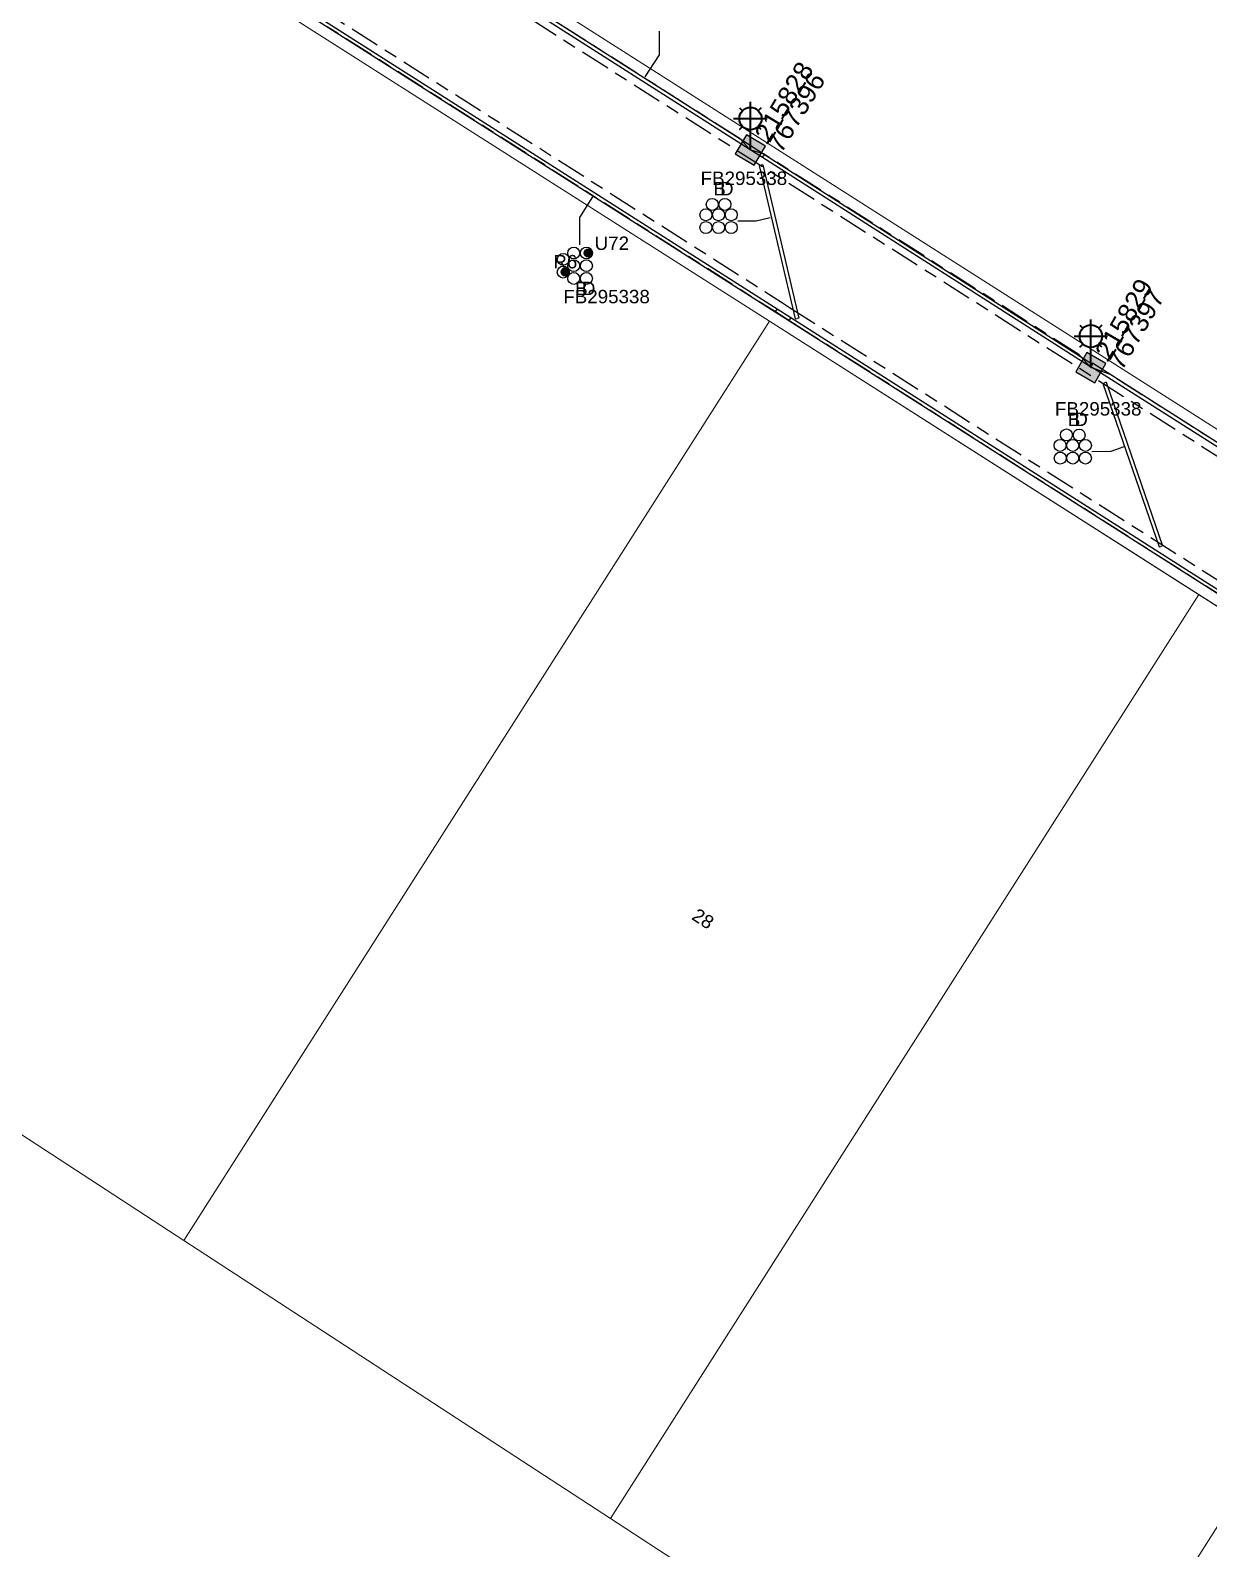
# Model space of a CAD drawing. Header units: metres. Extents: x 0 to 294317, y 0 to 6233398.
# Drawn here: x 292524.2 to 292682.1, y 6231828.6 to 6232032.2 of the extents above; entities that cross this region are included whole.
import ezdxf
from ezdxf import colors
from ezdxf.entities.mleader import LeaderData, LeaderLine
from ezdxf.enums import TextEntityAlignment as Align
from ezdxf.math import Vec2, Vec3

# ---------------------------------------------------------------- set-up
doc = ezdxf.new("R2010")
doc.units = ezdxf.units.M
doc.linetypes.add('Cable Exist UG', pattern=[8.2, 4, -1.2, 1.8, -1.2])
doc.layers.get('0').update_dxf_attribs({"color": 6})
for name, color, linetype in [('_User Miscellaneous1', 7, 'Continuous'), ('_User Miscellaneous2', 7, 'Continuous'), ('Duct_SP_EXT', 7, 'Continuous'), ('Equip_SP_SL_EXT', 7, 'Continuous'), ('Mains_HV_EXT', 7, 'Continuous'), ('Mains_SL_EXT', 7, 'Continuous'), ('SupportsUG_SP_LV_SL_EXT', 7, 'Continuous')]:
    doc.layers.add(name, color=color, linetype=linetype)
doc.layers.add('Cadastre Land Parcels_SP_EXT', color=9, linetype='Continuous', lineweight=5)
doc.layers.add('Cadastre Roads_SP_EXT', color=9, linetype='Continuous', lineweight=5)
doc.styles.add('COLUMN_LABEL', font='arial.ttf')
doc.styles.add('iecARIAL', font='arial.ttf', dxfattribs={"height": 2})
doc.styles.add('POLE_LABEL', font='arial.ttf')
doc.styles.get("Standard").update_dxf_attribs({"font": 'arial.ttf'})

# ---------------------------------------------------------------- blocks, each defined once
blk = doc.blocks.new('COLUMN_EXT')
blk.add_hatch(color=256).paths.add_polyline_path([(-1.49, 1.48), (-1.49, -1.49), (1.48, -1.49), (1.48, 1.48)])
blk.add_lwpolyline([(-1.49, -1.49), (1.48, -1.49), (1.48, 1.48), (-1.49, 1.48)], close=True)
for tag, height, style, flags, p in [('ASSET_NUM', 2.5, 'COLUMN_LABEL', 8, (2, 2)), ('STRUCTURE_PLANT_NUMBER', 0.2, 'POLE_LABEL', 9, (1.81, 0.03)), ('STREET_CODE', 0.2, 'COLUMN_LABEL', 9, (1.81, -0.2))]:
    blk.add_attdef(tag, text='', height=height, dxfattribs=dict(style=style, flags=flags)).set_placement(p, align=Align.MIDDLE_LEFT)
at = {"flags": 9}
for tag, p in [('COLUMN_TYPE', (1.81, -0.4)), ('OWNED_BY', (1.81, -0.6)), ('STATE', (1.81, -0.8)), ('USAGE', (1.81, -1)), ('STREETNAME', (1.81, -1.6)), ('SUBURB', (1.81, -1.8)), ('LEGEND', (1.81, -1.2)), ('LOCATION', (1.81, -1.4)), ('NOTES', (1.81, -2))]:
    blk.add_attdef(tag, text='', height=0.2, dxfattribs=at).set_placement(p, align=Align.MIDDLE_LEFT)
at = {"flags": 1}
blk.add_attdef('Z', (1.81, -2.35), '', height=0.2, dxfattribs=at)
blk = doc.blocks.new('DUCT_EXT')
blk.add_circle((0, 0.8), 0.8)
at = {"flags": 1}
blk.add_attdef('Z', (0, 0), '', height=0.2, dxfattribs=at)
at = {"flags": 9}
for tag, p in [('DUCT_CODE', (0, 0)), ('XSECT_TYPE', (0, -0.2)), ('STATE', (0, -0.6)), ('FB_REFERENCE', (0, -0.4)), ('NOTES', (0, -0.8))]:
    blk.add_attdef(tag, text='', height=0.2, dxfattribs=at).set_placement(p, align=Align.MIDDLE_LEFT)
blk = doc.blocks.new('SL_LANTERN_EXT')
at = {"lineweight": 40}
for p, q in [((0, 1.97), (0, 6.47)), ((-2.25, 4.22), (2.25, 4.22)), ((-1.46, 5.68), (-1.06, 5.28)), ((1.46, 5.68), (1.06, 5.28)), ((-1.46, 2.76), (-1.06, 3.16)), ((0, 0), (0, 2.72)), ((1.46, 2.76), (1.06, 3.16))]:
    blk.add_line(p, q, dxfattribs=at)
blk.add_circle((0, 4.22), 1.5, dxfattribs=at)
at = {"style": 'iecARIAL', "flags": 8}
blk.add_attdef('ASSET_NUM', (1.5, 1.5), '', height=2.5, dxfattribs=at)
for tag, p, height, flags in [('OPERATING_VOLTAGE', (0.98, -1.65), 0.2, 9), ('ORIENTATION', (0.98, -1.85), 0.2, 9), ('OWNED_BY', (0.98, -2.05), 0.2, 9), ('CONSTRUCTED_VOLTAGE', (0.98, -0.65), 0.2, 9), ('CONTROL_TYPE', (0.98, -0.85), 0.2, 9), ('LANTERN_PURPOSE', (0.98, -1.05), 0.2, 9), ('LANTERN_TYPE', (0.98, -1.25), 0.2, 9), ('NO_PHASES', (0.98, -1.45), 0.2, 9), ('LNUMBER', (2.18, -3.25), 2.5, 8), ('STATE', (0.98, -2.25), 0.2, 9), ('USAGE', (0.98, -2.45), 0.2, 9), ('CEXIST', (0.98, -2.65), 0.2, 9), ('CNEW', (0.98, -2.85), 0.2, 9), ('CNUMBER', (0.98, -3.05), 0.2, 9), ('CREMOVE', (0.98, -3.25), 0.2, 9), ('CREPLACE', (0.98, -3.45), 0.2, 9), ('LKINGHEIGHT', (0.98, -3.65), 0.2, 9), ('LBRACKET', (0.98, -3.85), 0.2, 9), ('LBRACKETVOCAB', (0.98, -4.05), 0.2, 9), ('LCATEGORY', (0.98, -4.25), 0.2, 9), ('LCHARGE1', (0.98, -4.45), 0.2, 9), ('LCHARGE1PERCENT', (0.98, -4.65), 0.2, 9), ('LCHARGE2', (0.98, -4.85), 0.2, 9), ('LCHARGE2PERCENT', (0.98, -5.05), 0.2, 9), ('LCHARGE3', (0.98, -5.25), 0.2, 9), ('LCHARGE3PERCENT', (0.98, -5.45), 0.2, 9), ('LEXIST', (0.98, -5.65), 0.2, 9), ('LLAMP', (0.98, -5.85), 0.2, 9), ('LLAMPVOCAB', (0.98, -6.05), 0.2, 9), ('LMAST', (0.98, -6.25), 0.2, 9), ('LMASTVOCAB', (0.98, -6.45), 0.2, 9), ('LNEW', (0.98, -6.65), 0.2, 9), ('LANTNUMBER', (0.98, -6.85), 0.2, 9), ('LOUTREACH', (0.98, -7.25), 0.2, 9), ('LOUTREACHVOCAB', (0.98, -7.45), 0.2, 9), ('LRATECODE', (0.98, -7.65), 0.2, 9), ('LREMOVE', (0.98, -7.85), 0.2, 9), ('LREPLACE', (0.98, -8.05), 0.2, 9), ('LTYPE', (0.98, -8.25), 0.2, 9), ('STREETNAME', (0.98, -9.25), 0.2, 9), ('SUBURB', (0.98, -9.45), 0.2, 1), ('LTYPEVOCAB', (0.98, -8.45), 0.2, 9), ('LEGEND', (0.98, -8.65), 0.2, 9), ('LOCATION', (0.98, -8.85), 0.2, 9), ('NOTES', (0.98, -9.05), 0.2, 9)]:
    blk.add_attdef(tag, p, '', height=height, dxfattribs=dict(flags=flags))
blk = doc.blocks.new('CABLE_LARGE_EXT')
h = blk.add_hatch(color=256)
edge = h.paths.add_edge_path()
edge.add_arc((0, 0.55), 0.55, 0, 360)
blk.add_circle((0, 0.55), 0.55)
at = {"flags": 1}
blk.add_attdef('Z', (0, 0), '', height=0.2, dxfattribs=at)
at = {"flags": 9}
for tag, p in [('COND_CODE', (0, 0)), ('STATE', (0, -0.4)), ('XSECT_SIZE', (0, -0.6)), ('FB_REFERENCE', (0, -0.2)), ('NOTES', (0, -0.8))]:
    blk.add_attdef(tag, text='', height=0.2, dxfattribs=at).set_placement(p, align=Align.MIDDLE_LEFT)

msp = doc.modelspace()

# ---------------------------------------------------------------- linework, layer by layer
at = {"layer": 'Cadastre Land Parcels_SP_EXT', "linetype": 'Continuous'}
for points in [[(292549.49, 6232063.87), (292722.42, 6231953.77)], [(292391.74, 6231969.74), (292544.76, 6231869.94), (292623.26, 6231993.21), (292524.21, 6232056.26)], [(292659.95, 6231794.82), (292601.95, 6231832.65), (292544.76, 6231869.94), (292391.74, 6231969.74)], [(292702.31, 6231942.85), (292680.83, 6231956.53), (292601.95, 6231832.65), (292659.95, 6231794.82), (292733.47, 6231910.56)], [(292733.47, 6231910.56), (292659.95, 6231794.82)]]:
    msp.add_lwpolyline(points, dxfattribs=at)
msp.add_lwpolyline([(292680.83, 6231956.53), (292623.26, 6231993.21), (292544.76, 6231869.94), (292601.95, 6231832.65), (292680.83, 6231956.53)], close=True, dxfattribs=at)
at = {"layer": 'Cadastre Roads_SP_EXT', "linetype": 'Continuous'}
msp.add_lwpolyline([(292524.21, 6232056.26), (292623.26, 6231993.21), (292702.31, 6231942.85), (292702.92, 6231942.46), (292703.52, 6231942.07), (292704.13, 6231941.68), (292704.73, 6231941.27), (292705.32, 6231940.86), (292705.91, 6231940.45), (292706.5, 6231940.02), (292707.08, 6231939.6), (292707.65, 6231939.16), (292708.23, 6231938.72), (292708.8, 6231938.28), (292709.36, 6231937.83), (292709.92, 6231937.37), (292710.47, 6231936.91), (292711.02, 6231936.44), (292711.57, 6231935.96), (292712.1, 6231935.49), (292712.64, 6231935), (292713.17, 6231934.51), (292722.42, 6231953.77), (292549.49, 6232063.87)], dxfattribs=at)
at = {"layer": 'Duct_SP_EXT'}
for p, q in [((292524.99, 6232057.5), (292624.04, 6231994.44)), ((292525.24, 6232057.9), (292624.3, 6231994.84)), ((292574.64, 6232045.55), (292620.55, 6232016.3)), ((292574.9, 6232045.96), (292620.8, 6232016.7)), ((292620.8, 6232016.7), (292620.67, 6232016.5)), ((292620.8, 6232016.7), (292620.67, 6232016.5)), ((292620.8, 6232016.7), (292622.59, 6232015.56)), ((292620.55, 6232016.3), (292620.67, 6232016.5)), ((292620.55, 6232016.3), (292620.67, 6232016.5)), ((292620.55, 6232016.3), (292622.34, 6232015.16)), ((292622.34, 6232015.16), (292622.47, 6232015.36)), ((292622.34, 6232015.16), (292622.47, 6232015.36)), ((292622.34, 6232015.16), (292622.34, 6232015.16)), ((292622.34, 6232015.16), (292666.33, 6231987.05)), ((292622.59, 6232015.56), (292622.47, 6232015.36)), ((292622.59, 6232015.56), (292622.47, 6232015.36)), ((292622.59, 6232015.56), (292622.59, 6232015.56)), ((292622.59, 6232015.56), (292666.58, 6231987.45)), ((292621.9, 6232014.06), (292622.13, 6232014.11)), ((292621.9, 6232014.06), (292626.72, 6231993.5)), ((292622.37, 6232014.17), (292622.13, 6232014.11)), ((292622.37, 6232014.17), (292627.19, 6231993.61)), ((292624.04, 6231994.44), (292624.17, 6231994.64)), ((292624.04, 6231994.44), (292625.86, 6231993.28)), ((292624.3, 6231994.84), (292624.17, 6231994.64)), ((292624.3, 6231994.84), (292626.12, 6231993.68)), ((292625.86, 6231993.28), (292625.99, 6231993.48)), ((292625.86, 6231993.28), (292625.99, 6231993.48)), ((292625.86, 6231993.28), (292625.86, 6231993.28)), ((292625.86, 6231993.28), (292702.06, 6231944.74)), ((292626.12, 6231993.68), (292625.99, 6231993.48)), ((292626.12, 6231993.68), (292625.99, 6231993.48)), ((292626.12, 6231993.68), (292626.12, 6231993.68)), ((292626.12, 6231993.68), (292702.31, 6231945.14)), ((292626.72, 6231993.5), (292626.96, 6231993.56)), ((292627.19, 6231993.61), (292626.96, 6231993.56)), ((292666.32, 6231987.18), (292666.45, 6231987.38)), ((292666.32, 6231987.18), (292721.38, 6231952.13)), ((292666.33, 6231987.05), (292666.46, 6231987.25)), ((292666.58, 6231987.59), (292666.45, 6231987.38)), ((292666.58, 6231987.45), (292666.46, 6231987.25)), ((292666.58, 6231987.59), (292721.64, 6231952.54)), ((292667.95, 6231984.85), (292668.18, 6231984.93)), ((292667.95, 6231984.85), (292675.52, 6231962.92)), ((292668.41, 6231985.01), (292668.18, 6231984.93)), ((292668.41, 6231985.01), (292675.97, 6231963.08)), ((292675.52, 6231962.92), (292675.74, 6231963)), ((292675.97, 6231963.08), (292675.74, 6231963))]:
    msp.add_line(p, q, dxfattribs=at)
for points in [[(292608.49, 6232032.09), (292608.49, 6232028.92), (292606.57, 6232025.94)], [(292597.85, 6232003.42), (292597.85, 6232007.07), (292599.6, 6232009.87)], [(292619.03, 6232006.65), (292621.48, 6232006.65), (292623.37, 6232007.11)], [(292666.5, 6231975.74), (292669.06, 6231975.75), (292670.81, 6231976.38)]]:
    msp.add_lwpolyline(points, dxfattribs=at)
at = {"layer": 'Mains_HV_EXT', "linetype": 'Cable Exist UG'}
for points in [[(292549.78, 6232060.13), (292720.81, 6231951.23)], [(292525.81, 6232058.8), (292624.87, 6231995.74), (292625.96, 6231995.04), (292625.96, 6231995.04), (292703.91, 6231945.38)]]:
    msp.add_lwpolyline(points, dxfattribs=at)
at = {"layer": 'Mains_SL_EXT', "linetype": 'Cable Exist UG'}
for points in [[(292525.01, 6232057.53), (292624.06, 6231994.47), (292626.47, 6231992.94), (292626.47, 6231992.94), (292700.36, 6231945.87), (292702.16, 6231945.28)], [(292620.57, 6232016.24), (292619.33, 6232017.62), (292619.33, 6232017.62), (292576.27, 6232045.04), (292574.76, 6232045.53)], [(292666.4, 6231986.95), (292664.73, 6231988.72), (292664.73, 6231988.72), (292622.44, 6232015.64), (292620.63, 6232016.17)], [(292721.62, 6231952.5), (292668.85, 6231986.09), (292666.34, 6231986.97)]]:
    msp.add_lwpolyline(points, dxfattribs=at)

# ---------------------------------------------------------------- block references
at = {"layer": 'Duct_SP_EXT'}
for p in [(292615.58, 6232008.05), (292617.28, 6232008.05), (292614.73, 6232006.65), (292614.73, 6232004.95), (292616.43, 6232006.65), (292616.43, 6232004.95), (292618.13, 6232006.65), (292618.13, 6232004.95), (292663.08, 6231977.14), (292664.78, 6231977.13), (292662.23, 6231975.74), (292663.92, 6231975.74), (292665.62, 6231975.74), (292662.24, 6231974.03), (292663.92, 6231974.04), (292665.62, 6231974.04)]:
    msp.add_blockref('DUCT_EXT', p, dxfattribs=at)
at = {"layer": 'Duct_SP_EXT', "rotation": 90}
for name, p in [('DUCT_EXT', (292597.82, 6232002.33)), ('DUCT_EXT', (292599.52, 6232002.33)), ('CABLE_LARGE_EXT', (292599.52, 6232002.33)), ('DUCT_EXT', (292596.42, 6232001.48)), ('DUCT_EXT', (292596.42, 6231999.78)), ('DUCT_EXT', (292597.82, 6232000.63)), ('DUCT_EXT', (292599.52, 6232000.63)), ('CABLE_LARGE_EXT', (292596.42, 6231999.78)), ('DUCT_EXT', (292597.82, 6231998.93)), ('DUCT_EXT', (292599.52, 6231998.93))]:
    msp.add_blockref(name, p, dxfattribs=at)
at = {"layer": 'Equip_SP_SL_EXT'}
ref = msp.add_blockref('SL_LANTERN_EXT', (292620.7, 6232016.13), dxfattribs=at)
ref.add_attrib('ASSET_NUM', '215828', dxfattribs={"layer": '0', "height": 2.5, "rotation": 58.9004, "style": 'iecARIAL'}).set_placement((292622.2, 6232017.63), align=Align.MIDDLE_LEFT)
ref = msp.add_blockref('SL_LANTERN_EXT', (292666.35, 6231986.96), dxfattribs=at)
ref.add_attrib('ASSET_NUM', '215829', dxfattribs={"layer": '0', "height": 2.5, "rotation": 59.8608, "style": 'iecARIAL'}).set_placement((292667.85, 6231988.46), align=Align.MIDDLE_LEFT)
at = {"layer": 'SupportsUG_SP_LV_SL_EXT'}
ref = msp.add_blockref('COLUMN_EXT', (292620.7, 6232016.13), dxfattribs=dict(at, rotation=328.9003613665819))
ref.add_attrib('ASSET_NUM', '767396', dxfattribs={"layer": '0', "height": 2.5, "rotation": 58.9004, "style": 'COLUMN_LABEL'}).set_placement((292622.7, 6232016.88), align=Align.TOP_LEFT)
ref = msp.add_blockref('COLUMN_EXT', (292666.35, 6231986.96), dxfattribs=dict(at, rotation=329.8607892602532))
ref.add_attrib('ASSET_NUM', '767397', dxfattribs={"layer": '0', "height": 2.5, "rotation": 59.8608, "style": 'COLUMN_LABEL'}).set_placement((292668.35, 6231987.71), align=Align.TOP_LEFT)

# ---------------------------------------------------------------- texts
at = {"layer": '_User Miscellaneous2'}
for s, p in [('FB295338', (292614.03, 6232011.45)), ('B', (292615.73, 6232010.05)), ('D', (292616.63, 6232010.05)), ('U72', (292599.82, 6232002.74)), ('R6', (292594.28, 6232000.27)), ('B', (292597.21, 6231996.68)), ('D', (292598.11, 6231996.68)), ('FB295338', (292595.62, 6231995.59)), ('FB295338', (292661.53, 6231980.54)), ('B', (292663.25, 6231979.12)), ('D', (292664.13, 6231979.13))]:
    msp.add_text(s, height=1.8, dxfattribs=at).set_placement(p)
at = {"layer": 'Cadastre Land Parcels_SP_EXT'}
msp.add_text('28', height=1.8, rotation=327.4381, dxfattribs=at).set_placement((292612.7, 6231913.08))

# ---------------------------------------------------------------- next in the draw order: leaders
at = {"layer": '_User Miscellaneous1'}
ml = msp.add_multileader_mtext('Standard', dxfattribs=at)
ml.set_content('LOT 435 \\PDP 1129749', color=256)
ml.set_leader_properties()
ml.build(insert=Vec2(0, 0))
ml.multileader.update_dxf_attribs({"has_text_frame": 1})
ctx = ml.context
ctx.base_point, ctx.char_height, ctx.plane_origin = Vec3(293228.99, 6231985.12), 3.5, Vec3(293181.97, 6231992.79)
ctx.text_align_type = 1
notes = []
notes.append((ctx, [(0, (0, 0, 0), (0, 0), (1, 0), 1, [])]))
ctx.mtext.insert, ctx.mtext.width, ctx.mtext.defined_height, ctx.mtext.alignment, ctx.mtext.flow_direction = Vec3(293246.19, 6231987.15), 36.8365, 7.89, 2, 5
ctx.mtext.has_bg_fill, ctx.mtext.bg_color, ctx.mtext.bg_scale_factor, ctx.mtext.bg_transparency, ctx.mtext.use_window_bg_color = 1, -1023410177, 1.5, 0, 0
for ctx, leaders in notes:
    for number, flags, end, landing, length, lines in leaders:
        leader = LeaderData()
        leader.index, (leader.has_last_leader_line, leader.has_dogleg_vector, leader.attachment_direction) = number, flags
        leader.last_leader_point, leader.dogleg_vector, leader.dogleg_length = Vec3(end), Vec3(landing), length
        for number, points, colour, breaks in lines:
            line = LeaderLine()
            line.index, line.vertices, line.color, line.breaks = number, Vec3.list(points), colors.encode_raw_color(colour), breaks
            leader.lines.append(line)
        ctx.leaders.append(leader)

doc.saveas('drawing.dxf')
